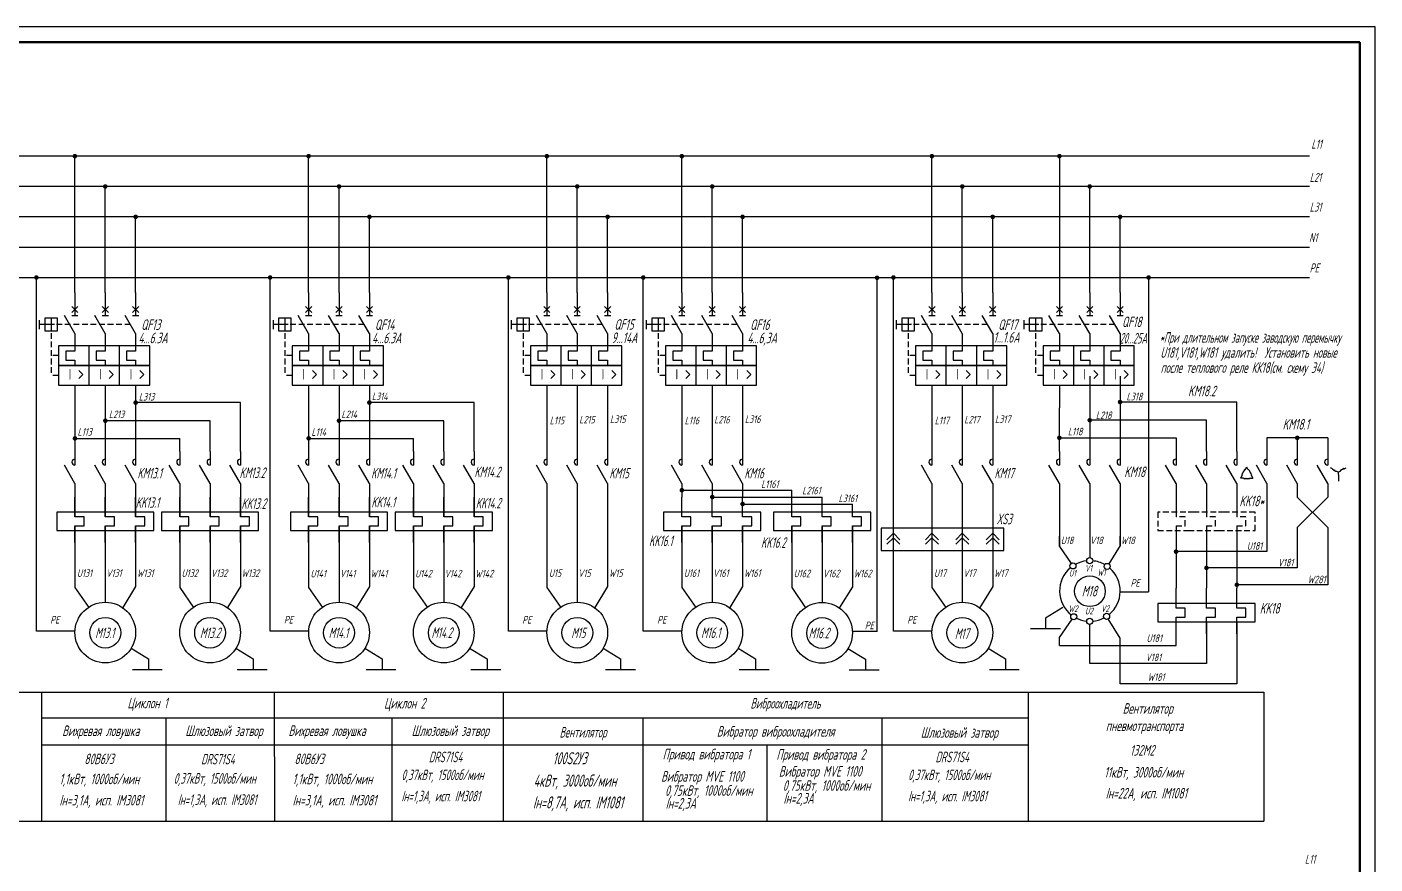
# Model space of a CAD drawing. Header units: millimetres. Extents: x 294 to 6216, y -3442 to 2720.
# Drawn here: x 1125.1 to 1569.2, y 533.4 to 809.3 of the extents above; entities that cross this region are included whole.
import ezdxf

# ---------------------------------------------------------------- set-up
doc = ezdxf.new("R2010")
doc.units = ezdxf.units.MM
doc.header["$LTSCALE"] = 15
doc.linetypes.add('HIDDEN2', pattern=[0.1875, 0.125, -0.0625])
doc.linetypes.add('K5LT_BASIC', pattern=[0])
doc.layers.add('0.35 TEXT', color=7, linetype='Continuous', lineweight=35)
doc.layers.add('LWT 0.6', color=7, linetype='Continuous', lineweight=50)
doc.layers.add('ШТРИХОВАЯ 2', color=7, linetype='HIDDEN2')
doc.styles.add('33', font='gost.shx', dxfattribs={"width": 0.75, "oblique": 15, "height": 2.5})
doc.styles.add('34', font='gost.shx', dxfattribs={"width": 0.75, "oblique": 15, "height": 3.5})

# ---------------------------------------------------------------- blocks, each defined once
blk = doc.blocks.new('Контактор 3 ф')
at = {"linetype": 'K5LT_BASIC'}
for p, q in [((0, 0), (0, -4.5)), ((10, 0), (10, -4.5)), ((20, 0), (20, -4.5)), ((0, -10.5), (-3.46, -4.5)), ((10, -10.5), (6.54, -4.5)), ((20, -10.5), (16.54, -4.5)), ((0, -10.5), (0, -15)), ((10, -10.5), (10, -15)), ((20, -10.5), (20, -15))]:
    blk.add_line(p, q, dxfattribs=at)
for centre in [(0, -3.5), (10, -3.5), (20, -3.5)]:
    blk.add_arc(centre, 1, 90, 270, dxfattribs=at)
blk = doc.blocks.new('QF+KK')
for p, q in [((0, 0), (0, -7.5)), ((10, 0), (10, -7.5)), ((20, 0), (20, -7.5)), ((-7.83, -8.38), (-7.83, -12.62)), ((0, -13.5), (-3.46, -7.5)), ((-1, -6.54), (1, -4.54)), ((-1, -4.54), (1, -6.54)), ((-1, -7.5), (1, -7.5)), ((10, -13.5), (6.54, -7.5)), ((9, -6.54), (11, -4.54)), ((9, -4.54), (11, -6.54)), ((9, -7.5), (11, -7.5)), ((20, -13.5), (16.54, -7.5)), ((19, -6.54), (21, -4.54)), ((19, -4.54), (21, -6.54)), ((19, -7.5), (21, -7.5)), ((-11.63, -11.98), (-11.63, -9.02)), ((-9.6, -10.5), (-11.63, -10.5)), ((-6.78, -10.5), (-9.95, -10.5)), ((0, -13.5), (0, -18)), ((4.62, -17.5), (4.62, -24)), ((10, -13.5), (10, -18)), ((14.62, -17.5), (14.62, -24)), ((20, -13.5), (20, -18)), ((0, -19.25), (-3, -19.25)), ((-3, -19.25), (-3, -22.25)), ((0, -18), (0, -19.25)), ((10, -19.25), (7, -19.25)), ((7, -19.25), (7, -22.25)), ((10, -18), (10, -19.25)), ((20, -19.25), (17, -19.25)), ((17, -19.25), (17, -22.25)), ((20, -18), (20, -19.25)), ((-3, -22.25), (0, -22.25)), ((0, -22.25), (0, -24)), ((1.29, -25.61), (2.6, -26.93)), ((4.62, -24), (4.62, -30.5)), ((7, -22.25), (10, -22.25)), ((10, -22.25), (10, -24)), ((11.31, -25.61), (12.63, -26.93)), ((14.62, -24), (14.62, -30.5)), ((17, -22.25), (20, -22.25)), ((20, -22.25), (20, -24)), ((21.37, -25.61), (22.68, -26.93)), ((0, -30.5), (0, -38)), ((2.6, -26.93), (1.29, -28.24)), ((10, -30.5), (10, -38)), ((12.63, -26.93), (11.31, -28.24)), ((20, -30.5), (20, -38)), ((22.68, -26.93), (21.37, -28.24))]:
    blk.add_line(p, q)
for points in [[(-9.95, -12.62), (-5.71, -12.62), (-5.71, -8.38), (-9.95, -8.38)], [(-5.38, -24), (24.62, -24), (24.62, -17.5), (-5.38, -17.5)], [(-5.38, -30.5), (24.62, -30.5), (24.62, -24), (-5.38, -24)]]:
    blk.add_lwpolyline(points, close=True)
at = {"layer": 'ШТРИХОВАЯ 2'}
for p, q in [((18.27, -10.5), (-7.83, -10.5)), ((-7.83, -10.5), (-7.83, -27.25)), ((-5.38, -20.75), (-7.83, -20.75)), ((-5.38, -27.25), (-7.83, -27.25))]:
    blk.add_line(p, q, dxfattribs=at)
at = {"layer": '0.35 TEXT', "style": '34', "width": 0.75}
for p in [(-2, -28.65), (8.03, -28.65), (18.08, -28.65)]:
    blk.add_text('I ', height=3.5, dxfattribs=at).set_placement(p)
blk = doc.blocks.new('Реле тепловое 3 ф')
at = {"linetype": 'K5LT_BASIC'}
for p, q in [((0, -6.5), (0, 0)), ((10, -6.5), (10, 0)), ((20, -6.5), (20, 0)), ((6, -5), (-6, -5)), ((-6, -5), (-6, -11)), ((3, -6.5), (0, -6.5)), ((3, -9.5), (3, -6.5)), ((16, -5), (4, -5)), ((13, -6.5), (10, -6.5)), ((13, -9.5), (13, -6.5)), ((26, -5), (14, -5)), ((23, -6.5), (20, -6.5)), ((23, -9.5), (23, -6.5)), ((26, -11), (26, -5)), ((-6, -11), (6, -11)), ((0, -9.5), (3, -9.5)), ((0, -15), (0, -9.5)), ((4, -11), (16, -11)), ((10, -9.5), (13, -9.5)), ((10, -15), (10, -9.5)), ((14, -11), (26, -11)), ((20, -9.5), (23, -9.5)), ((20, -15), (20, -9.5))]:
    blk.add_line(p, q, dxfattribs=at)
blk = doc.blocks.new('Transformer - WYE')
for p, q in [((-0.526796, 0.299999), (-0.700001, 0.4)), ((-0.180385, 0.099999), (0, 0)), ((0.180384, 0.099999), (0, 0)), ((0.526795, 0.299999), (0.699999, 0.4)), ((0, -0.2), (0, -0.000001)), ((0, -0.600001), (0, -0.800001))]:
    blk.add_line(p, q)
for centre, start, end in [((-0.483494, 0.275), 150, 330), ((-0.396892, 0.224999), 150, 330), ((-0.310289, 0.175), 150, 330), ((-0.223687, 0.125), 150, 330), ((0.223686, 0.125), 29.99999, 210), ((0.310288, 0.174999), 29.99999, 210), ((0.396891, 0.224999), 29.99999, 210), ((0.483493, 0.274999), 29.99999, 210), ((0, -0.25), 270, 90), ((0, -0.35), 270, 90), ((0, -0.45), 270, 90), ((0, -0.55), 270, 90)]:
    blk.add_arc(centre, 0.05, start, end)
blk = doc.blocks.new('Transformer - Delta')
for p, q in [((-0.1, -0.173205), (0, 0)), ((0.1, -0.173205), (0, 0)), ((-0.3, -0.519615), (-0.4, -0.7)), ((-0.2, -0.7), (-0.4, -0.7)), ((0.2, -0.7), (0.4, -0.7)), ((0.3, -0.519615), (0.4, -0.7))]:
    blk.add_line(p, q)
for centre, start, end in [((-0.275, -0.476314), 60, 240), ((-0.225, -0.389711), 60, 240), ((-0.175, -0.303109), 60, 240), ((-0.15, -0.7), 180, 0), ((-0.125, -0.216506), 60, 240), ((-0.05, -0.7), 180, 0), ((0.05, -0.7), 180, 0), ((0.125, -0.216506), 300, 120), ((0.15, -0.7), 180, 0), ((0.175, -0.303109), 300, 120), ((0.225, -0.389712), 300, 120), ((0.275, -0.476314), 300, 120)]:
    blk.add_arc(centre, 0.05, start, end)
blk = doc.blocks.new('11')
at = {"const_width": 0.75}
blk.add_lwpolyline([(-0.375, 0, 1), (0.375, 0, 1)], format="xyb", close=True, dxfattribs=at)

msp = doc.modelspace()

# ---------------------------------------------------------------- linework, layer by layer
for p, q in [((1569.213, 809.294, -0.02), (308.213, 809.294, -0.02)), ((1569.213, 215.294, -0.02), (1569.213, 809.294, -0.02)), ((1547.638, 766.714, -0.02), (373.428, 766.714, -0.02)), ((1140.949, 721.714, -0.02), (1140.943, 766.714, -0.02)), ((1217.937, 721.714, -0.02), (1217.931, 766.714, -0.02)), ((1296.426, 721.714, -0.02), (1296.419, 766.714, -0.02)), ((1340.878, 721.714, -0.02), (1340.871, 766.714, -0.02)), ((1423.26, 721.714, -0.02), (1423.253, 766.714, -0.02)), ((1465.228, 766.714, -0.02), (1465.228, 715.976, -0.02)), ((1547.638, 756.714, -0.02), (373.428, 756.714, -0.02)), ((1150.949, 721.714, -0.02), (1150.949, 756.714, -0.02)), ((1227.937, 721.714, -0.02), (1227.937, 756.714, -0.02)), ((1306.426, 721.714, -0.02), (1306.426, 756.714, -0.02)), ((1350.878, 721.714, -0.02), (1350.878, 756.714, -0.02)), ((1433.26, 721.714, -0.02), (1433.26, 756.714, -0.02)), ((1475.228, 721.714, -0.02), (1475.228, 756.714, -0.02)), ((1547.638, 746.714, -0.02), (373.428, 746.714, -0.02)), ((1160.949, 721.714, -0.02), (1160.949, 746.714, -0.02)), ((1237.937, 721.714, -0.02), (1237.937, 746.714, -0.02)), ((1316.426, 721.714, -0.02), (1316.426, 746.714, -0.02)), ((1360.878, 721.714, -0.02), (1360.878, 746.714, -0.02)), ((1443.26, 721.714, -0.02), (1443.26, 746.714, -0.02)), ((1485.228, 721.714, -0.02), (1485.228, 746.714, -0.02)), ((373.428, 736.714, -0.02), (1547.638, 736.714, -0.02)), ((345.97, 726.714, -0.02), (1547.638, 726.714, -0.02)), ((1128.245, 610.157, -0.02), (1128.245, 727.089, -0.02)), ((1205.233, 610.157, -0.02), (1205.233, 727.089, -0.02)), ((1283.721, 610.157, -0.02), (1283.721, 727.089, -0.02)), ((1328.173, 610.157, -0.02), (1328.173, 727.089, -0.02)), ((1405.165, 610.058, -0.02), (1405.165, 726.99, -0.02)), ((1410.556, 610.157, -0.02), (1410.556, 727.089, -0.02)), ((1140.949, 721.714, -0.02), (1140.949, 714.214, -0.02)), ((1150.949, 721.714, -0.02), (1150.949, 714.214, -0.02)), ((1160.949, 721.714, -0.02), (1160.949, 714.214, -0.02)), ((1217.937, 721.714, -0.02), (1217.937, 714.214, -0.02)), ((1227.937, 721.714, -0.02), (1227.937, 714.214, -0.02)), ((1237.937, 721.714, -0.02), (1237.937, 714.214, -0.02)), ((1296.426, 721.714, -0.02), (1296.426, 714.214, -0.02)), ((1306.426, 721.714, -0.02), (1306.426, 714.214, -0.02)), ((1316.426, 721.714, -0.02), (1316.426, 714.214, -0.02)), ((1340.878, 721.714, -0.02), (1340.878, 714.214, -0.02)), ((1350.878, 721.714, -0.02), (1350.878, 714.214, -0.02)), ((1360.878, 721.714, -0.02), (1360.878, 714.214, -0.02)), ((1423.26, 721.714, -0.02), (1423.26, 714.214, -0.02)), ((1433.26, 721.714, -0.02), (1433.26, 714.214, -0.02)), ((1443.26, 721.714, -0.02), (1443.26, 714.214, -0.02)), ((1475.228, 721.714, -0.02), (1475.228, 714.214, -0.02)), ((1475.228, 694.214, -0.02), (1475.228, 669.354, -0.02)), ((1485.228, 694.214, -0.02), (1485.228, 669.354, -0.02)), ((1140.949, 691.214, -0.02), (1140.949, 669.354, -0.02)), ((1150.949, 691.214, -0.02), (1150.949, 669.354, -0.02)), ((1160.949, 691.214, -0.02), (1160.949, 669.354, -0.02)), ((1217.937, 691.214, -0.02), (1217.937, 669.354, -0.02)), ((1227.937, 691.214, -0.02), (1227.937, 669.354, -0.02)), ((1237.937, 691.214, -0.02), (1237.937, 669.354, -0.02)), ((1296.426, 691.214, -0.02), (1296.426, 669.354, -0.02)), ((1306.426, 691.214, -0.02), (1306.426, 669.354, -0.02)), ((1316.426, 691.214, -0.02), (1316.426, 669.354, -0.02)), ((1340.878, 691.214, -0.02), (1340.878, 669.354, -0.02)), ((1350.878, 691.214, -0.02), (1350.878, 669.354, -0.02)), ((1360.878, 691.214, -0.02), (1360.878, 669.354, -0.02)), ((1423.26, 691.214, -0.02), (1423.26, 669.354, -0.02)), ((1433.26, 691.214, -0.02), (1433.26, 669.354, -0.02)), ((1443.26, 691.214, -0.02), (1443.26, 669.354, -0.02)), ((1195.46, 685.482, -0.02), (1160.953, 685.482, -0.02)), ((1195.46, 669.354, -0.02), (1195.46, 685.482, -0.02)), ((1272.448, 685.482, -0.02), (1237.941, 685.482, -0.02)), ((1272.448, 669.354, -0.02), (1272.448, 685.482, -0.02)), ((1523.676, 685.662, -0.02), (1485.228, 685.662, -0.02)), ((1523.676, 669.354, -0.02), (1523.676, 685.662, -0.02)), ((1185.46, 679.499, -0.02), (1150.953, 679.499, -0.02)), ((1185.46, 669.354, -0.02), (1185.46, 679.499, -0.02)), ((1262.448, 679.499, -0.02), (1227.941, 679.499, -0.02)), ((1262.448, 669.354, -0.02), (1262.448, 679.499, -0.02)), ((1465.228, 669.354, -0.02), (1465.228, 683.714, -0.02)), ((1513.676, 679.679, -0.02), (1475.228, 679.679, -0.02)), ((1513.676, 669.354, -0.02), (1513.676, 679.679, -0.02)), ((1140.949, 673.688, -0.02), (1175.46, 673.688, -0.02)), ((1175.46, 669.354, -0.02), (1175.46, 673.688, -0.02)), ((1217.937, 673.688, -0.02), (1252.448, 673.688, -0.02)), ((1252.448, 669.354, -0.02), (1252.448, 673.688, -0.02)), ((1465.224, 673.867, -0.02), (1503.676, 673.867, -0.02)), ((1503.676, 673.867, -0.02), (1503.676, 669.354, -0.02)), ((1533.61, 673.867, -0.02), (1533.61, 669.354, -0.02)), ((1553.61, 673.867, -0.02), (1533.61, 673.867, -0.02)), ((1543.61, 673.867, -0.02), (1543.61, 669.354, -0.02)), ((1553.61, 673.867, -0.02), (1553.61, 669.354, -0.02)), ((1140.949, 654.318, -0.02), (1140.949, 647.854, -0.02)), ((1150.949, 654.324, -0.02), (1150.949, 647.854, -0.02)), ((1160.949, 654.354, -0.02), (1160.949, 647.854, -0.02)), ((1175.46, 654.318, -0.02), (1175.46, 647.854, -0.02)), ((1185.46, 654.324, -0.02), (1185.46, 647.854, -0.02)), ((1195.46, 654.354, -0.02), (1195.46, 647.854, -0.02)), ((1217.937, 654.318, -0.02), (1217.937, 647.854, -0.02)), ((1227.937, 654.324, -0.02), (1227.937, 647.854, -0.02)), ((1237.937, 654.354, -0.02), (1237.937, 647.854, -0.02)), ((1252.448, 654.318, -0.02), (1252.448, 647.854, -0.02)), ((1262.448, 654.324, -0.02), (1262.448, 647.854, -0.02)), ((1272.448, 654.354, -0.02), (1272.448, 647.854, -0.02)), ((1296.426, 654.318, -0.02), (1296.426, 624.588, -0.02)), ((1306.426, 654.324, -0.02), (1306.426, 619.687, -0.02)), ((1316.426, 654.354, -0.02), (1316.426, 624.858, -0.02)), ((1340.878, 656.604, -0.02), (1377.068, 656.604, -0.02)), ((1350.878, 654.354, -0.02), (1387.068, 654.354, -0.02)), ((1423.26, 654.318, -0.02), (1423.26, 624.588, -0.02)), ((1433.26, 654.324, -0.02), (1433.26, 619.687, -0.02)), ((1443.26, 654.354, -0.02), (1443.26, 624.858, -0.02)), ((1465.228, 654.354, -0.02), (1465.228, 644.854, -0.02)), ((1475.228, 654.354, -0.02), (1475.228, 644.854, -0.02)), ((1485.228, 654.354, -0.02), (1485.228, 644.854, -0.02)), ((1503.676, 654.354, -0.02), (1503.676, 647.854, -0.02)), ((1513.676, 654.354, -0.02), (1513.676, 647.854, -0.02)), ((1523.676, 654.354, -0.02), (1523.676, 647.854, -0.02)), ((1533.61, 654.354, -0.02), (1533.61, 636.351, -0.02)), ((1553.61, 654.354, -0.02), (1543.61, 644.354, -0.02)), ((1543.61, 654.354, -0.02), (1553.61, 644.354, -0.02)), ((1360.878, 652.046, -0.02), (1397.068, 652.046, -0.02)), ((1140.949, 644.854, -0.02), (1140.949, 624.588, -0.02)), ((1150.949, 644.854, -0.02), (1150.949, 619.687, -0.02)), ((1160.949, 644.854, -0.02), (1160.949, 624.858, -0.02)), ((1175.46, 644.854, -0.02), (1175.46, 624.588, -0.02)), ((1185.46, 644.854, -0.02), (1185.46, 619.687, -0.02)), ((1195.46, 644.854, -0.02), (1195.46, 624.858, -0.02)), ((1217.937, 644.854, -0.02), (1217.937, 624.588, -0.02)), ((1227.937, 644.854, -0.02), (1227.937, 619.687, -0.02)), ((1237.937, 644.854, -0.02), (1237.937, 624.858, -0.02)), ((1252.448, 644.854, -0.02), (1252.448, 624.588, -0.02)), ((1262.448, 644.854, -0.02), (1262.448, 619.687, -0.02)), ((1272.448, 644.854, -0.02), (1272.448, 624.858, -0.02)), ((1340.878, 644.854, -0.02), (1340.878, 624.588, -0.02)), ((1350.878, 644.854, -0.02), (1350.878, 619.687, -0.02)), ((1360.878, 644.854, -0.02), (1360.878, 624.858, -0.02)), ((1377.068, 644.854, -0.02), (1377.068, 624.489, -0.02)), ((1387.068, 644.854, -0.02), (1387.068, 619.589, -0.02)), ((1397.068, 644.854, -0.02), (1397.068, 624.759, -0.02)), ((1465.228, 644.854, -0.02), (1465.228, 641.449, -0.02)), ((1475.228, 644.854, -0.02), (1475.228, 641.449, -0.02)), ((1485.228, 644.854, -0.02), (1485.228, 641.449, -0.02)), ((1503.676, 644.854, -0.02), (1503.676, 624.272, -0.02)), ((1513.676, 644.854, -0.02), (1513.676, 624.272, -0.02)), ((1523.676, 644.854, -0.02), (1523.676, 624.272, -0.02)), ((1543.61, 644.354, -0.02), (1543.61, 630.996, -0.02)), ((1553.61, 644.354, -0.02), (1553.61, 625.436, -0.02)), ((1410.556, 642.396, -0.041), (1408.435, 640.275, -0.041)), ((1410.556, 640.896, -0.041), (1408.435, 638.775, -0.041)), ((1410.556, 642.396, -0.041), (1412.677, 640.275, -0.041)), ((1410.556, 640.896, -0.041), (1412.677, 638.775, -0.041)), ((1423.26, 642.396, -0.041), (1421.139, 640.275, -0.041)), ((1423.26, 640.896, -0.041), (1421.139, 638.775, -0.041)), ((1423.26, 642.396, -0.041), (1425.382, 640.275, -0.041)), ((1423.26, 640.896, -0.041), (1425.382, 638.775, -0.041)), ((1433.263, 642.396, -0.041), (1431.142, 640.275, -0.041)), ((1433.263, 640.896, -0.041), (1431.142, 638.775, -0.041)), ((1433.263, 642.396, -0.041), (1435.384, 640.275, -0.041)), ((1433.263, 640.896, -0.041), (1435.384, 638.775, -0.041)), ((1443.26, 642.396, -0.041), (1441.139, 640.275, -0.041)), ((1443.26, 640.896, -0.041), (1441.139, 638.775, -0.041)), ((1443.26, 642.396, -0.041), (1445.382, 640.275, -0.041)), ((1443.26, 640.896, -0.041), (1445.382, 638.775, -0.041)), ((1475.228, 641.454, -0.02), (1475.228, 634.369, -0.02)), ((1465.228, 638.093, -0.02), (1469.117, 632.48, -0.02)), ((1485.228, 638.363, -0.02), (1481.502, 632.344, -0.02)), ((1533.61, 636.351, -0.02), (1503.676, 636.351, -0.02)), ((1543.61, 630.996, -0.02), (1513.676, 630.996, -0.02)), ((1140.949, 624.588, -0.02), (1145.531, 617.976, -0.02)), ((1160.949, 624.858, -0.02), (1156.698, 617.989, -0.02)), ((1175.46, 624.588, -0.02), (1180.041, 617.976, -0.02)), ((1195.46, 624.858, -0.02), (1191.208, 617.989, -0.02)), ((1217.937, 624.588, -0.02), (1222.519, 617.976, -0.02)), ((1237.937, 624.858, -0.02), (1233.686, 617.989, -0.02)), ((1252.448, 624.588, -0.02), (1257.029, 617.976, -0.02)), ((1272.448, 624.858, -0.02), (1268.196, 617.989, -0.02)), ((1296.426, 624.588, -0.02), (1301.007, 617.976, -0.02)), ((1316.426, 624.858, -0.02), (1312.174, 617.989, -0.02)), ((1340.878, 624.588, -0.02), (1345.459, 617.976, -0.02)), ((1360.878, 624.858, -0.02), (1356.626, 617.989, -0.02)), ((1377.068, 624.489, -0.02), (1381.65, 617.878, -0.02)), ((1397.068, 624.759, -0.02), (1392.817, 617.89, -0.02)), ((1423.26, 624.588, -0.02), (1427.842, 617.976, -0.02)), ((1443.26, 624.858, -0.02), (1439.008, 617.989, -0.02)), ((1553.61, 625.436, -0.02), (1523.676, 625.436, -0.02)), ((1465.228, 608.069, -0.02), (1469.396, 614.084, -0.02)), ((1485.228, 607.799, -0.02), (1481.288, 614.164, -0.02)), ((1503.676, 605.407, -0.02), (1503.676, 613.272, -0.02)), ((1513.676, 613.272, -0.02), (1513.676, 599.455, -0.02)), ((1523.676, 613.272, -0.02), (1523.676, 592.743, -0.02)), ((1140.936, 610.157, -0.02), (1128.245, 610.157, -0.02)), ((1217.924, 610.157, -0.02), (1205.233, 610.157, -0.02)), ((1296.413, 610.157, -0.02), (1283.721, 610.157, -0.02)), ((1340.865, 610.157, -0.02), (1328.173, 610.157, -0.02)), ((1405.165, 610.058, -0.02), (1397.054, 610.058, -0.02)), ((1423.247, 610.157, -0.02), (1410.556, 610.157, -0.02)), ((1475.228, 605.407, -0.02), (1475.228, 612.377, -0.02)), ((1465.228, 605.407, -0.02), (1465.228, 608.069, -0.02)), ((1465.228, 605.407, -0.02), (1503.676, 605.407, -0.02)), ((1475.228, 599.455, -0.02), (1475.228, 607.799, -0.02)), ((1485.228, 592.743, -0.02), (1485.228, 607.799, -0.02)), ((1513.676, 599.455, -0.02), (1475.228, 599.455, -0.02)), ((1523.676, 592.743, -0.02), (1485.228, 592.743, -0.02)), ((366.759, 589.988, -0.02), (1532.537, 589.988, -0.02)), ((1129.911, 589.988, -0.02), (1129.911, 547.465, -0.02)), ((1206.622, 589.988, -0.02), (1206.646, 547.465, -0.02)), ((1282.059, 589.988, -0.02), (1282.059, 547.465, -0.02)), ((1454.909, 589.988, -0.02), (1454.909, 547.465, -0.02)), ((1532.537, 589.988, -0.02), (1532.537, 547.465, -0.02)), ((1129.911, 581.593, -0.02), (1454.909, 581.593, -0.02)), ((1170.851, 581.55, -0.02), (1170.851, 547.422, -0.02)), ((1245.384, 581.593, -0.02), (1245.384, 547.465, -0.02)), ((1328.067, 581.593, -0.02), (1328.067, 547.465, -0.02)), ((1406.698, 581.593, -0.02), (1406.698, 547.465, -0.02)), ((1129.911, 572.712, -0.02), (1454.909, 572.712, -0.02)), ((1368.839, 572.818, -0.02), (1368.853, 547.465, -0.02)), ((366.759, 547.465, -0.02), (1532.537, 547.465, -0.02))]:
    msp.add_line(p, q)
at = {"linetype": 'Continuous'}
for p, q in [((1494.633, 726.714, -0.02), (1494.633, 623.081, -0.02)), ((1485.383, 623.081, -0.02), (1494.633, 623.081, -0.02)), ((1466.398, 617.92, -0.02), (1460.643, 614.407, -0.02)), ((1460.643, 614.407, -0.02), (1460.643, 610.893, -0.02)), ((1465.576, 610.893, -0.02), (1455.71, 610.893, -0.02)), ((1159.441, 604.566, -0.02), (1165.196, 601.052, -0.02)), ((1193.951, 604.566, -0.02), (1199.706, 601.052, -0.02)), ((1236.429, 604.566, -0.02), (1242.184, 601.052, -0.02)), ((1270.939, 604.566, -0.02), (1276.694, 601.052, -0.02)), ((1314.917, 604.566, -0.02), (1320.672, 601.052, -0.02)), ((1359.369, 604.566, -0.02), (1365.124, 601.052, -0.02)), ((1395.56, 604.467, -0.02), (1401.315, 600.953, -0.02)), ((1441.752, 604.566, -0.02), (1447.507, 601.052, -0.02)), ((1165.196, 601.052, -0.02), (1165.196, 597.538, -0.02)), ((1199.706, 601.052, -0.02), (1199.706, 597.538, -0.02)), ((1242.184, 601.052, -0.02), (1242.184, 597.538, -0.02)), ((1276.694, 601.052, -0.02), (1276.694, 597.538, -0.02)), ((1320.672, 601.052, -0.02), (1320.672, 597.538, -0.02)), ((1365.124, 601.052, -0.02), (1365.124, 597.538, -0.02)), ((1401.315, 600.953, -0.02), (1401.315, 597.439, -0.02)), ((1447.507, 601.052, -0.02), (1447.507, 597.538, -0.02)), ((1159.852, 597.538, -0.02), (1169.718, 597.538, -0.02)), ((1194.362, 597.538, -0.02), (1204.228, 597.538, -0.02)), ((1236.84, 597.538, -0.02), (1246.706, 597.538, -0.02)), ((1271.35, 597.538, -0.02), (1281.216, 597.538, -0.02)), ((1315.739, 597.538, -0.02), (1325.606, 597.538, -0.02)), ((1359.78, 597.538, -0.02), (1369.646, 597.538, -0.02)), ((1395.971, 597.439, -0.02), (1405.837, 597.439, -0.02)), ((1442.163, 597.538, -0.02), (1452.029, 597.538, -0.02))]:
    msp.add_line(p, q, dxfattribs=at)
at = {"linetype": 'K5LT_BASIC'}
for p, q in [((1377.068, 647.854, -0.02), (1377.068, 656.604, -0.02)), ((1387.068, 647.854, -0.02), (1387.068, 654.354, -0.02)), ((1383.068, 649.354, -0.02), (1371.068, 649.354, -0.02)), ((1371.068, 649.354, -0.02), (1371.068, 643.354, -0.02)), ((1393.068, 649.354, -0.02), (1381.068, 649.354, -0.02)), ((1403.068, 649.354, -0.02), (1391.068, 649.354, -0.02)), ((1397.068, 647.854, -0.02), (1397.068, 652.046, -0.02)), ((1403.068, 643.354, -0.02), (1403.068, 649.354, -0.02)), ((1380.068, 647.854, -0.02), (1377.068, 647.854, -0.02)), ((1377.068, 644.854, -0.02), (1380.068, 644.854, -0.02)), ((1377.068, 639.354, -0.02), (1377.068, 644.854, -0.02)), ((1380.068, 644.854, -0.02), (1380.068, 647.854, -0.02)), ((1390.068, 647.854, -0.02), (1387.068, 647.854, -0.02)), ((1387.068, 644.854, -0.02), (1390.068, 644.854, -0.02)), ((1387.068, 639.354, -0.02), (1387.068, 644.854, -0.02)), ((1390.068, 644.854, -0.02), (1390.068, 647.854, -0.02)), ((1400.068, 647.854, -0.02), (1397.068, 647.854, -0.02)), ((1397.068, 644.854, -0.02), (1400.068, 644.854, -0.02)), ((1397.068, 639.354, -0.02), (1397.068, 644.854, -0.02)), ((1400.068, 644.854, -0.02), (1400.068, 647.854, -0.02)), ((1371.068, 643.354, -0.02), (1383.068, 643.354, -0.02)), ((1381.068, 643.354, -0.02), (1393.068, 643.354, -0.02)), ((1391.068, 643.354, -0.02), (1403.068, 643.354, -0.02)), ((1503.676, 617.772, -0.02), (1503.676, 624.272, -0.02)), ((1513.676, 617.772, -0.02), (1513.676, 624.272, -0.02)), ((1523.676, 617.772, -0.02), (1523.676, 624.272, -0.02)), ((1503.676, 609.272, -0.02), (1503.676, 614.772, -0.02)), ((1513.676, 609.272, -0.02), (1513.676, 614.772, -0.02)), ((1523.676, 609.272, -0.02), (1523.676, 614.772, -0.02))]:
    msp.add_line(p, q, dxfattribs=at)
at = {"const_width": 0.75, "elevation": -0.02}
for points in [[(1140.568, 766.714, 1), (1141.318, 766.714, 1)], [(1217.556, 766.714, 1), (1218.306, 766.714, 1)], [(1296.044, 766.714, 1), (1296.794, 766.714, 1)], [(1340.496, 766.714, 1), (1341.246, 766.714, 1)], [(1422.878, 766.714, 1), (1423.628, 766.714, 1)], [(1464.853, 766.714, 1), (1465.603, 766.714, 1)], [(1150.574, 756.714, 1), (1151.324, 756.714, 1)], [(1227.562, 756.714, 1), (1228.312, 756.714, 1)], [(1306.051, 756.714, 1), (1306.801, 756.714, 1)], [(1350.503, 756.714, 1), (1351.253, 756.714, 1)], [(1432.885, 756.714, 1), (1433.635, 756.714, 1)], [(1474.853, 756.714, 1), (1475.603, 756.714, 1)], [(1160.574, 746.714, 1), (1161.324, 746.714, 1)], [(1237.562, 746.714, 1), (1238.312, 746.714, 1)], [(1316.051, 746.714, 1), (1316.801, 746.714, 1)], [(1360.503, 746.714, 1), (1361.253, 746.714, 1)], [(1442.885, 746.714, 1), (1443.635, 746.714, 1)], [(1484.853, 746.714, 1), (1485.603, 746.714, 1)], [(1127.87, 726.714, 1), (1128.62, 726.714, 1)], [(1204.858, 726.714, 1), (1205.608, 726.714, 1)], [(1283.346, 726.714, 1), (1284.096, 726.714, 1)], [(1327.798, 726.714, 1), (1328.548, 726.714, 1)], [(1404.79, 726.615, 1), (1405.54, 726.615, 1)], [(1410.181, 726.714, 1), (1410.931, 726.714, 1)], [(1160.578, 685.482, 1), (1161.328, 685.482, 1)], [(1237.566, 685.482, 1), (1238.316, 685.482, 1)], [(1484.853, 685.662, 1), (1485.603, 685.662, 1)], [(1150.578, 679.499, 1), (1151.328, 679.499, 1)], [(1227.566, 679.499, 1), (1228.316, 679.499, 1)], [(1474.853, 679.679, 1), (1475.603, 679.679, 1)], [(1140.574, 673.688, 1), (1141.324, 673.688, 1)], [(1217.562, 673.688, 1), (1218.312, 673.688, 1)], [(1464.849, 673.867, 1), (1465.599, 673.867, 1)], [(1543.235, 673.867, 1), (1543.985, 673.867, 1)], [(1340.503, 656.604, 1), (1341.253, 656.604, 1)], [(1350.503, 654.354, 1), (1351.253, 654.354, 1)], [(1360.503, 652.046, 1), (1361.253, 652.046, 1)], [(1503.301, 636.351, 1), (1504.051, 636.351, 1)], [(1513.301, 630.996, 1), (1514.051, 630.996, 1)], [(1523.301, 625.436, 1), (1524.051, 625.436, 1)]]:
    msp.add_lwpolyline(points, format="xyb", close=True, dxfattribs=at)
at = {"elevation": -0.041}
msp.add_lwpolyline([(1406.538, 636.745), (1446.932, 636.745), (1446.932, 644.04), (1406.538, 644.04)], close=True, dxfattribs=at)
for centre, radius in [((1469.687, 631.658, -0.02), 1), ((1475.228, 633.369, -0.02), 1), ((1480.976, 631.494, -0.02), 1), ((1475.28, 623.298, -0.02), 5.073), ((1150.949, 609.691, -0.02), 9.996), ((1185.46, 609.691, -0.02), 9.996), ((1227.937, 609.691, -0.02), 9.996), ((1262.448, 609.691, -0.02), 9.996), ((1306.426, 609.691, -0.02), 9.996), ((1350.878, 609.691, -0.02), 9.996), ((1387.068, 609.592, -0.02), 9.996), ((1433.26, 609.691, -0.02), 9.996), ((1150.949, 609.616, -0.02), 5.073), ((1185.46, 609.616, -0.02), 5.073), ((1227.937, 609.616, -0.02), 5.073), ((1262.448, 609.616, -0.02), 5.073), ((1306.426, 609.616, -0.02), 5.073), ((1350.878, 609.616, -0.02), 5.073), ((1387.068, 609.518, -0.02), 5.073), ((1433.26, 609.616, -0.02), 5.073), ((1469.966, 614.906, -0.02), 1), ((1475.228, 613.377, -0.02), 1), ((1480.772, 615.021, -0.02), 1)]:
    msp.add_circle(centre, radius)
for centre, radius, start, end in [((1140.949, 766.534, -0.02), 0.375, 0, 180), ((1140.949, 766.534, -0.02), 0.375, 180, 0), ((1217.937, 766.534, -0.02), 0.375, 0, 180), ((1217.937, 766.534, -0.02), 0.375, 180, 0), ((1296.426, 766.534, -0.02), 0.375, 0, 180), ((1296.426, 766.534, -0.02), 0.375, 180, 0), ((1340.878, 766.534, -0.02), 0.375, 0, 180), ((1340.878, 766.534, -0.02), 0.375, 180, 0), ((1423.26, 766.534, -0.02), 0.375, 0, 180), ((1423.26, 766.534, -0.02), 0.375, 180, 0), ((1151.015, 756.534, -0.02), 0.375, 0, 180), ((1151.015, 756.534, -0.02), 0.375, 180, 0), ((1228.003, 756.534, -0.02), 0.375, 0, 180), ((1228.003, 756.534, -0.02), 0.375, 180, 0), ((1306.491, 756.534, -0.02), 0.375, 0, 180), ((1306.491, 756.534, -0.02), 0.375, 180, 0), ((1350.943, 756.534, -0.02), 0.375, 0, 180), ((1350.943, 756.534, -0.02), 0.375, 180, 0), ((1433.326, 756.534, -0.02), 0.375, 0, 180), ((1433.326, 756.534, -0.02), 0.375, 180, 0), ((1161.081, 746.534, -0.02), 0.375, 0, 180), ((1161.081, 746.534, -0.02), 0.375, 180, 0), ((1238.069, 746.534, -0.02), 0.375, 0, 180), ((1238.069, 746.534, -0.02), 0.375, 180, 0), ((1316.557, 746.534, -0.02), 0.375, 0, 180), ((1316.557, 746.534, -0.02), 0.375, 180, 0), ((1361.009, 746.534, -0.02), 0.375, 0, 180), ((1361.009, 746.534, -0.02), 0.375, 180, 0), ((1443.392, 746.534, -0.02), 0.375, 0, 180), ((1443.392, 746.534, -0.02), 0.375, 180, 0), ((1160.953, 685.482, -0.02), 0.375, 0, 180), ((1160.953, 685.482, -0.02), 0.375, 180, 0), ((1237.941, 685.482, -0.02), 0.375, 0, 180), ((1237.941, 685.482, -0.02), 0.375, 180, 0), ((1485.228, 685.662, -0.02), 0.375, 0, 180), ((1485.228, 685.662, -0.02), 0.375, 180, 0), ((1150.953, 679.499, -0.02), 0.375, 0, 180), ((1150.953, 679.499, -0.02), 0.375, 180, 0), ((1227.941, 679.499, -0.02), 0.375, 0, 180), ((1227.941, 679.499, -0.02), 0.375, 180, 0), ((1475.228, 679.679, -0.02), 0.375, 0, 180), ((1475.228, 679.679, -0.02), 0.375, 180, 0), ((1140.949, 673.688, -0.02), 0.375, 0, 180), ((1140.949, 673.688, -0.02), 0.375, 180, 0), ((1217.937, 673.688, -0.02), 0.375, 0, 180), ((1217.937, 673.688, -0.02), 0.375, 180, 0), ((1465.224, 673.867, -0.02), 0.375, 0, 180), ((1465.224, 673.867, -0.02), 0.375, 180, 0), ((1543.61, 673.867, -0.02), 0.375, 0, 180), ((1543.61, 673.867, -0.02), 0.375, 180, 0), ((1503.676, 636.351, -0.02), 0.375, 0, 180), ((1503.676, 636.351, -0.02), 0.375, 180, 0), ((1475.28, 623.373, -0.02), 9.996, 129.75411, 232.15442), ((1475.28, 623.373, -0.02), 9.996, 96.03038, 118.2859), ((1475.28, 623.373, -0.02), 9.996, 60.6916, 84.56217), ((1475.28, 623.373, -0.02), 9.996, 309.06399, 49.21297), ((1513.676, 630.996, -0.02), 0.375, 0, 180), ((1513.676, 630.996, -0.02), 0.375, 180, 0), ((1523.676, 625.436, -0.02), 0.375, 0, 180), ((1523.676, 625.436, -0.02), 0.375, 180, 0), ((1475.28, 623.373, -0.02), 9.996, 243.62263, 263.96962), ((1475.28, 623.373, -0.02), 9.996, 275.43783, 297.59578)]:
    msp.add_arc(centre, radius, start, end)
at = {"layer": '0.35 TEXT'}
for p, q in [((1465.228, 641.449, -0.02), (1465.228, 638.093, -0.02)), ((1485.228, 641.485, -0.02), (1485.228, 638.363, -0.02))]:
    msp.add_line(p, q, dxfattribs=at)
at = {"layer": 'LWT 0.6'}
for p, q in [((328.213, 804.294, -0.02), (1564.213, 804.294, -0.02)), ((1564.213, 804.294, -0.02), (1564.213, 220.294, -0.02))]:
    msp.add_line(p, q, dxfattribs=at)
at = {"layer": 'ШТРИХОВАЯ 2', "linetype": 'HIDDEN2'}
for p, q in [((1509.676, 649.354, -0.02), (1497.676, 649.354, -0.02)), ((1497.676, 649.354, -0.02), (1497.676, 643.354, -0.02)), ((1519.676, 649.354, -0.02), (1507.676, 649.354, -0.02)), ((1529.676, 649.354, -0.02), (1517.676, 649.354, -0.02)), ((1529.676, 643.354, -0.02), (1529.676, 649.354, -0.02)), ((1506.676, 647.854, -0.02), (1503.676, 647.854, -0.02)), ((1503.676, 644.854, -0.02), (1506.676, 644.854, -0.02)), ((1506.676, 644.854, -0.02), (1506.676, 647.854, -0.02)), ((1516.676, 647.854, -0.02), (1513.676, 647.854, -0.02)), ((1513.676, 644.854, -0.02), (1516.676, 644.854, -0.02)), ((1516.676, 644.854, -0.02), (1516.676, 647.854, -0.02)), ((1526.676, 647.854, -0.02), (1523.676, 647.854, -0.02)), ((1523.676, 644.854, -0.02), (1526.676, 644.854, -0.02)), ((1526.676, 644.854, -0.02), (1526.676, 647.854, -0.02)), ((1497.676, 643.354, -0.02), (1509.676, 643.354, -0.02)), ((1507.676, 643.354, -0.02), (1519.676, 643.354, -0.02)), ((1517.676, 643.354, -0.02), (1529.676, 643.354, -0.02))]:
    msp.add_line(p, q, dxfattribs=at)

# ---------------------------------------------------------------- block references
for name, p in [('11', (1494.633, 726.714, -0.02)), ('QF+KK', (1140.949, 721.714, -0.02)), ('QF+KK', (1217.937, 721.714, -0.02)), ('QF+KK', (1296.426, 721.714, -0.02)), ('QF+KK', (1340.878, 721.714, -0.02)), ('QF+KK', (1423.26, 721.714, -0.02)), ('QF+KK', (1465.228, 721.714, -0.02)), ('Контактор 3 ф', (1140.949, 669.354, -0.02)), ('Контактор 3 ф', (1175.46, 669.354, -0.02)), ('Контактор 3 ф', (1217.937, 669.354, -0.02)), ('Контактор 3 ф', (1252.448, 669.354, -0.02)), ('Контактор 3 ф', (1296.426, 669.354, -0.02)), ('Контактор 3 ф', (1340.878, 669.354, -0.02)), ('Контактор 3 ф', (1423.26, 669.354, -0.02)), ('Контактор 3 ф', (1465.228, 669.354, -0.02)), ('Контактор 3 ф', (1503.676, 669.354, -0.02)), ('Контактор 3 ф', (1533.61, 669.354, -0.02)), ('Реле тепловое 3 ф', (1140.949, 654.354, -0.02)), ('Реле тепловое 3 ф', (1175.46, 654.354, -0.02)), ('Реле тепловое 3 ф', (1217.937, 654.354, -0.02)), ('Реле тепловое 3 ф', (1252.448, 654.354, -0.02)), ('Реле тепловое 3 ф', (1340.878, 654.354, -0.02)), ('Реле тепловое 3 ф', (1340.878, 654.354, -0.02)), ('Реле тепловое 3 ф', (1503.676, 624.272, -0.02))]:
    msp.add_blockref(name, p)
for name, p, xscale, yscale, zscale in [('Transformer - Delta', (1526.933, 664.179, -0.02), 5.079999999999927, 5.079999999999927, 5.079999999999927), ('Transformer - WYE', (1557.125, 662.56, -0.02), 3.657600000000457, 3.657600000000457, 3.657600000000457)]:
    msp.add_blockref(name, p, dxfattribs=dict(xscale=xscale, yscale=yscale, zscale=zscale))

# ---------------------------------------------------------------- texts
at = {"style": '33', "oblique": 15, "width": 0.8}
for s, height, p in [('V1', 2.2, (1473.587, 629.763, -0.02)), ('W1', 2.2, (1477.701, 628.392, -0.02)), ('U1', 2.2, (1468.35, 628.143, -0.02)), ('PE', 2.5, (1488.683, 624.803, -0.02)), ('W2', 2.2, (1468.204, 616.428, -0.02)), ('U2', 2.2, (1473.647, 615.659, -0.02)), ('V2', 2.2, (1478.894, 616.488, -0.02))]:
    msp.add_text(s, height=height, dxfattribs=at).set_placement(p)
at = {"layer": '0.35 TEXT', "oblique": 15}
for s, height, style, width, p in [('L11', 3, '33', 0.8, (1548.231, 769.162, -0.02)), ('L21', 3, '33', 0.8, (1547.672, 758.201, -0.02)), ('L31', 3, '33', 0.8, (1547.672, 748.406, -0.02)), ('N1', 3, '33', 0.8, (1547.472, 738.377, -0.02)), ('PE', 3, '33', 0.8, (1547.672, 728.349, -0.02)), ('QF13', 3.5, '34', 0.8, (1162.77, 709.414, -0.02)), ('QF14', 3.5, '34', 0.8, (1239.758, 709.414, -0.02)), ('QF15', 3.5, '34', 0.8, (1318.627, 709.48, -0.02)), ('QF16', 3.5, '34', 0.8, (1363.363, 709.414, -0.02)), ('QF17', 3.5, '34', 0.8, (1445.08, 709.414, -0.02)), ('QF18', 3.5, '34', 0.8, (1485.856, 710.343, -0.02)), ('4...6.3A', 3.5, '34', 0.8, (1161.84, 705.04, -0.02)), ('4...6.3A', 3.5, '34', 0.8, (1238.828, 705.04, -0.02)), ('9...14A', 3.5, '34', 0.8, (1317.697, 705.106, -0.02)), ('4...6,3A', 3.5, '34', 0.8, (1362.434, 705.04, -0.02)), ('1...1.6A', 3.5, '34', 0.8, (1443.495, 705.259, -0.02)), ('20...25A', 3.5, '34', 0.674438, (1485.045, 704.949, -0.02)), ('*При длительном запуске заводскую перемычку', 3.5, '34', 0.67167, (1498.295, 705.183, -0.02)), ('U181,V181,W181 удалить!  Установить новые', 3.5, '34', 0.75, (1498.485, 700.25, -0.02)), ('после теплового реле КК18(см. схему Э4)', 3.5, '34', 0.75, (1498.59, 695.273, -0.02)), ('L313', 2.5, '33', 0.8, (1161.974, 686.152, -0.02)), ('L314', 2.5, '33', 0.8, (1238.748, 686.28, -0.02)), ('L318', 2.5, '33', 0.8, (1487.327, 686.229, -0.02)), ('KM18.2', 3.5, '34', 0.8, (1507.623, 687.553, -0.02)), ('L213', 2.5, '33', 0.8, (1152.101, 680.354, -0.02)), ('L214', 2.5, '33', 0.8, (1228.726, 680.374, -0.02)), ('L115', 2.5, '33', 0.8, (1297.337, 678.326, -0.02)), ('L215', 2.5, '33', 0.8, (1307.043, 678.607, -0.02)), ('L315', 2.5, '33', 0.8, (1317.18, 678.755, -0.02)), ('L116', 2.5, '33', 0.8, (1341.789, 678.326, -0.02)), ('L216', 2.5, '33', 0.8, (1351.495, 678.607, -0.02)), ('L316', 2.5, '33', 0.8, (1361.632, 678.755, -0.02)), ('L117', 2.5, '33', 0.8, (1424.172, 678.326, -0.02)), ('L217', 2.5, '33', 0.8, (1433.878, 678.607, -0.02)), ('L317', 2.5, '33', 0.8, (1444.014, 678.755, -0.02)), ('L218', 2.5, '33', 0.8, (1477.229, 680.056, -0.02)), ('KM18.1', 3.5, '34', 0.8, (1538.76, 676.584, -0.02)), ('L113', 2.5, '33', 0.8, (1141.804, 674.594, -0.02)), ('L114', 2.5, '33', 0.8, (1218.849, 674.506, -0.02)), ('L118', 2.5, '33', 0.8, (1468.01, 674.683, -0.02)), ('KM13.1', 3.5, '34', 0.75, (1161.514, 660.471, -0.02)), ('KM13.2', 3.5, '34', 0.75, (1195.159, 660.614, -0.02)), ('KM14.1', 3.5, '34', 0.75, (1238.502, 660.471, -0.02)), ('KM14.2', 3.5, '34', 0.75, (1272.518, 660.872, -0.02)), ('KM15', 3.5, '34', 0.75, (1316.991, 660.471, -0.02)), ('KM16', 3.5, '34', 0.75, (1361.443, 660.471, -0.02)), ('KM17', 3.5, '34', 0.75, (1443.825, 660.471, -0.02)), ('KM18', 3.5, '34', 0.8, (1486.594, 660.915, -0.02)), ('L1161', 2.5, '33', 0.8, (1366.978, 657.35, -0.02)), ('L2161', 2.5, '33', 0.8, (1380.517, 655.26, -0.02)), ('KK13.1', 3.5, '34', 0.75, (1160.945, 650.791, -0.02)), ('KK13.2', 3.5, '34', 0.75, (1195.781, 650.433, -0.02)), ('KK14.1', 3.5, '34', 0.75, (1238.578, 650.938, -0.02)), ('KK14.2', 3.5, '34', 0.75, (1272.963, 650.58, -0.02)), ('L3161', 2.5, '33', 0.8, (1392.479, 652.672, -0.02)), ('KK18*', 3.5, '34', 0.8, (1524.525, 651.278, -0.02)), ('XS3', 3.5, '34', 0.75, (1444.492, 645.371, -0.041)), ('KK16.1', 3.5, '34', 0.75, (1330.037, 638.152, -0.02)), ('KK16.2', 3.5, '34', 0.75, (1366.92, 637.599, -0.02)), ('U18', 2.5, '33', 0.8, (1465.69, 638.81, -0.02)), ('V18', 2.5, '33', 0.8, (1475.34, 638.81, -0.02)), ('W18', 2.5, '33', 0.8, (1485.449, 638.81, -0.02)), ('U181', 2.5, '33', 0.8, (1526.963, 636.98, -0.02)), ('V181', 2.5, '33', 0.8, (1537.122, 631.491, -0.02)), ('U131', 2.5, '33', 0.8, (1141.579, 628.008, -0.02)), ('V131', 2.5, '33', 0.8, (1151.229, 628.008, -0.02)), ('W131', 2.5, '33', 0.8, (1161.338, 628.008, -0.02)), ('U132', 2.5, '33', 0.8, (1176.066, 628.008, -0.02)), ('V132', 2.5, '33', 0.8, (1185.716, 628.008, -0.02)), ('W132', 2.5, '33', 0.8, (1195.825, 628.008, -0.02)), ('U141', 2.5, '33', 0.8, (1218.527, 627.858, -0.02)), ('V141', 2.5, '33', 0.8, (1228.176, 627.858, -0.02)), ('W141', 2.5, '33', 0.8, (1238.285, 627.858, -0.02)), ('U142', 2.5, '33', 0.8, (1253.014, 627.858, -0.02)), ('V142', 2.5, '33', 0.8, (1262.664, 627.858, -0.02)), ('W142', 2.5, '33', 0.8, (1272.773, 627.858, -0.02)), ('U15', 2.5, '33', 0.8, (1297.055, 628.008, -0.02)), ('V15', 2.5, '33', 0.8, (1306.705, 628.008, -0.02)), ('W15', 2.5, '33', 0.8, (1316.814, 628.008, -0.02)), ('U161', 2.5, '33', 0.8, (1341.507, 628.008, -0.02)), ('V161', 2.5, '33', 0.8, (1351.157, 628.008, -0.02)), ('W161', 2.5, '33', 0.8, (1361.266, 628.008, -0.02)), ('U162', 2.5, '33', 0.8, (1377.698, 627.909, -0.02)), ('V162', 2.5, '33', 0.8, (1387.347, 627.909, -0.02)), ('W162', 2.5, '33', 0.8, (1397.456, 627.909, -0.02)), ('U17', 2.5, '33', 0.8, (1423.89, 628.008, -0.02)), ('V17', 2.5, '33', 0.8, (1433.539, 628.008, -0.02)), ('W17', 2.5, '33', 0.8, (1443.648, 628.008, -0.02)), ('W281', 2.5, '33', 0.8, (1546.993, 625.928, -0.02)), ('M18', 3.5, '34', 0.8, (1472.6, 621.596, -0.02)), ('KK18', 3.5, '34', 0.8, (1531.228, 615.929, -0.02)), ('PE', 2.5, '33', 0.8, (1132.811, 612.648, -0.02)), ('PE', 2.5, '33', 0.8, (1209.799, 612.648, -0.02)), ('PE', 2.5, '33', 0.8, (1288.288, 612.648, -0.02)), ('PE', 2.5, '33', 0.8, (1332.74, 612.648, -0.02)), ('PE', 2.5, '33', 0.8, (1401.135, 610.778, -0.02)), ('PE', 2.5, '33', 0.8, (1415.122, 612.648, -0.02)), ('M13.1', 3.5, '34', 0.75, (1147.609, 607.836, -0.02)), ('M13.2', 3.5, '34', 0.75, (1182.119, 607.836, -0.02)), ('M14.1', 3.5, '34', 0.75, (1224.533, 607.836, -0.02)), ('M14.2', 3.5, '34', 0.75, (1258.39, 607.895, -0.02)), ('M15', 3.5, '34', 0.75, (1304.432, 607.836, -0.02)), ('M16.1', 3.5, '34', 0.75, (1347.199, 607.889, -0.02)), ('M16.2', 3.5, '34', 0.75, (1382.633, 607.79, -0.02)), ('M17', 3.5, '34', 0.75, (1430.787, 607.56, -0.02)), ('U181', 2.5, '33', 0.8, (1493.934, 606.567, -0.02)), ('V181', 2.5, '33', 0.8, (1493.595, 600.253, -0.02)), ('W181', 2.5, '33', 0.8, (1494.282, 593.747, -0.02)), (' Циклон 1', 3.5, '34', 0.8, (1156.808, 584.717, -0.02)), (' Циклон 2', 3.5, '34', 0.8, (1241.326, 584.629, -0.02)), ('Виброохладитель', 3.5, '34', 0.75, (1363.459, 584.62, -0.02)), ('Вентилятор ', 3.5, '34', 0.8, (1486.062, 582.916, -0.02)), ('Вихревая ловушка', 3.5, '34', 0.8, (1136.75, 575.558, -0.02)), ('Шлюзовый затвор', 3.5, '34', 0.8, (1177.305, 575.572, -0.02)), ('Вихревая ловушка', 3.5, '34', 0.8, (1211.282, 575.601, -0.02)), ('Шлюзовый затвор', 3.5, '34', 0.8, (1251.85, 575.601, -0.02)), ('Вентилятор ', 3.5, '34', 0.75, (1300.575, 575.088, -0.02)), ('Вибратор виброохладителя', 3.5, '34', 0.8, (1352.387, 575.371, -0.02)), ('Шлюзовый затвор', 3.5, '34', 0.8, (1419.542, 574.987, -0.02)), ('пневмотранспорта', 3.5, '34', 0.8, (1480.521, 577.217, -0.02)), ('80В6У3', 3.5, '34', 0.8, (1144.034, 566.301)), ('80В6У3', 3.5, '34', 0.8, (1213.248, 566.301)), ('100S2У3', 4, '34', 0.75, (1298.332, 566.251, -0.02)), ('Привод вибратора 1', 3.5, '34', 0.8, (1334.535, 567.857, -0.02)), ('Привод вибратора 2', 3.5, '34', 0.8, (1372.015, 567.757, -0.02)), ('132M2', 3.5, '34', 0.8, (1488.495, 569.135)), ('0,37кВт, 1500об/мин', 3.5, '34', 0.75, (1248.496, 561.031, -0.02)), ('Вибратор MVE 1100', 3.5, '34', 0.8, (1334.04, 560.538, -0.02)), ('Вибратор MVE 1100', 3.5, '34', 0.8, (1372.833, 562.196, -0.02)), ('0,37кВт, 1500об/мин', 3.5, '34', 0.75, (1415.402, 561.031, -0.02)), ('11кВт, 3000об/мин', 3.5, '34', 0.8, (1480.003, 561.89)), ('1,1кВт, 1000об/мин', 3.5, '34', 0.8, (1135.828, 559.677)), ('0,37кВт, 1500об/мин', 3.5, '34', 0.75, (1173.479, 559.863, -0.02)), ('1,1кВт, 1000об/мин', 3.5, '34', 0.8, (1212.622, 559.677)), ('4кВт, 3000об/мин', 4, '34', 0.75, (1292.049, 558.882, -0.02)), ('0,75кВт, 1000об/мин ', 3.5, '34', 0.8, (1374.143, 557.518, -0.02)), ('Iн=3,1А, исп. IM3081', 3.5, '34', 0.8, (1135.828, 552.677)), ('Iн=1,3А, исп. IM3081', 3.5, '34', 0.75, (1174.817, 552.863, -0.02)), ('Iн=3,1А, исп. IM3081', 3.5, '34', 0.8, (1212.622, 552.677)), ('Iн=1,3А, исп. IM3081', 3.5, '34', 0.75, (1248.496, 554.031, -0.02)), ('Iн=8,7А, исп. IM1081', 4, '34', 0.75, (1291.814, 551.685, -0.02)), ('Iн=2,3А', 3.5, '34', 0.8, (1335.539, 551.654, -0.02)), ('0,75кВт, 1000об/мин ', 3.5, '34', 0.8, (1335.35, 555.861, -0.02)), ('Iн=2,3А', 3.5, '34', 0.8, (1374.333, 553.312, -0.02)), ('Iн=1,3А, исп. IM3081', 3.5, '34', 0.75, (1415.402, 554.031, -0.02)), ('Iн=22А, исп. IM1081', 3.5, '34', 0.8, (1480.496, 554.978)), ('L11', 3, '33', 0.8, (1546.082, 533.463, -0.02))]:
    msp.add_text(s, height=height, dxfattribs=dict(at, style=style, width=width)).set_placement(p)
at = {"layer": '0.35 TEXT', "char_height": 3.5, "width": 23.275, "attachment_point": 1, "style": '34'}
for insert in [(1182.482, 569.707, -0.02), (1257.498, 570.429, -0.02), (1424.404, 570.429, -0.02)]:
    msp.add_mtext('DRS71S4', dxfattribs=dict(at, insert=insert))

doc.saveas('drawing.dxf')
